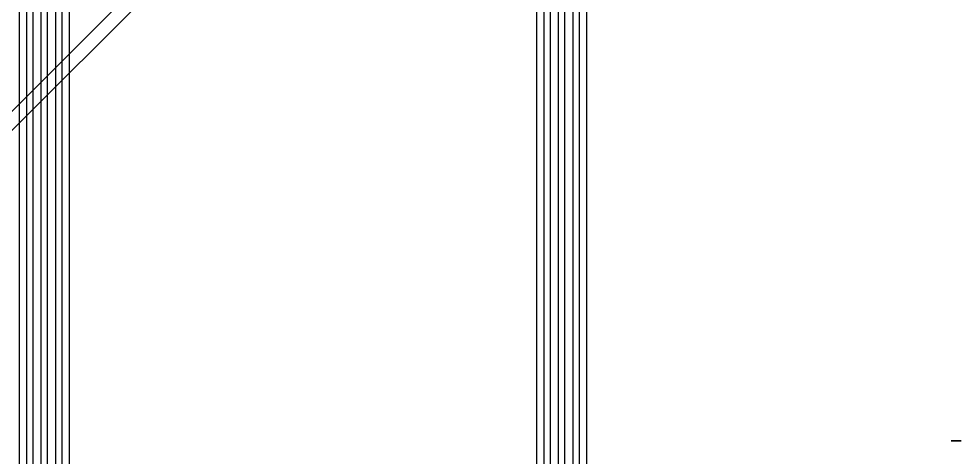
# Model space of a CAD drawing. Header units: millimetres. Extents: x -1355 to 669, y -1138 to 733.
# Drawn here: x -438.8 to -335, y 73.3 to 121.6 of the extents above; entities that cross this region are included whole.
import ezdxf

# ---------------------------------------------------------------- set-up
doc = ezdxf.new("R2010")
doc.units = ezdxf.units.MM
doc.layers.add('HIDDEN', color=8, linetype='Continuous')

msp = doc.modelspace()

# ---------------------------------------------------------------- linework, layer by layer
at = {"layer": 'HIDDEN'}
for points in [[(-381.75, 3.39), (-381.75, 222.75)], [(-381.75, 3.39), (-381.75, 222.75)], [(-380.95, 3.89), (-380.95, 222.25)], [(-380.95, 3.89), (-380.95, 222.25)], [(-380.25, 3.89), (-380.25, 222.25)], [(-380.25, 3.89), (-380.25, 222.25)], [(-379.35, 3.89), (-379.35, 222.25)], [(-379.35, 3.89), (-379.35, 222.25)], [(-378.65, 3.89), (-378.65, 222.25)], [(-378.65, 3.89), (-378.65, 222.25)], [(-377.75, 3.89), (-377.75, 222.25)], [(-377.75, 3.89), (-377.75, 222.25)], [(-377.05, 3.89), (-377.05, 222.25)], [(-377.05, 3.89), (-377.05, 222.25)], [(-376.25, 3.39), (-376.25, 222.75)], [(-376.25, 3.39), (-376.25, 222.75)], [(-438.75, 6.91), (-438.75, 200.75)], [(-438.75, 6.91), (-438.75, 200.75)], [(-433.25, 6.91), (-433.25, 200.75)], [(-433.25, 6.91), (-433.25, 200.75)], [(-437.95, 7.41), (-437.95, 200.25)], [(-437.95, 7.41), (-437.95, 200.25)], [(-437.25, 7.41), (-437.25, 200.25)], [(-437.25, 7.41), (-437.25, 200.25)], [(-436.35, 7.41), (-436.35, 200.25)], [(-436.35, 7.41), (-436.35, 200.25)], [(-435.65, 7.41), (-435.65, 200.25)], [(-435.65, 7.41), (-435.65, 200.25)], [(-434.75, 7.41), (-434.75, 200.25)], [(-434.75, 7.41), (-434.75, 200.25)], [(-434.05, 7.41), (-434.05, 200.25)], [(-434.05, 7.41), (-434.05, 200.25)], [(-411.48, 139.59), (-454.59, 96.48)], [(-411.48, 139.59), (-454.59, 96.48)], [(-410.42, 138.53), (-453.53, 95.42)], [(-410.42, 138.53), (-453.53, 95.42)], [(-336.1, 75.1), (-336.06, 75.1)], [(-336.1, 75.1), (-336.1, 75.1)], [(-336.1, 75.1), (-336.1, 75.1)], [(-336.06, 75.1), (-336.1, 75.1)], [(-336.06, 75.1), (-336, 75.1)], [(-336, 75.1), (-336.06, 75.1)], [(-336, 75.1), (-335.91, 75.1)], [(-335.91, 75.1), (-336, 75.1)], [(-335.91, 75.1), (-335.81, 75.1)], [(-335.81, 75.1), (-335.91, 75.1)], [(-335.81, 75.1), (-335.68, 75.1)], [(-335.68, 75.1), (-335.81, 75.1)], [(-335.68, 75.1), (-335.55, 75.1)], [(-335.55, 75.1), (-335.68, 75.1)], [(-335.42, 75.1), (-335.55, 75.1)], [(-335.55, 75.1), (-335.42, 75.1)], [(-335.29, 75.1), (-335.42, 75.1)], [(-335.42, 75.1), (-335.29, 75.1)], [(-335.19, 75.1), (-335.29, 75.1)], [(-335.29, 75.1), (-335.19, 75.1)], [(-335.1, 75.1), (-335.19, 75.1)], [(-335.19, 75.1), (-335.1, 75.1)], [(-335.04, 75.1), (-335.1, 75.1)], [(-335.1, 75.1), (-335.04, 75.1)], [(-335, 75.1), (-335.04, 75.1)], [(-335.04, 75.1), (-335, 75.1)], [(-335, 75.1), (-335, 75.1)], [(-335, 75.1), (-335, 75.1)]]:
    msp.add_lwpolyline(points, dxfattribs=at)

doc.saveas('drawing.dxf')
